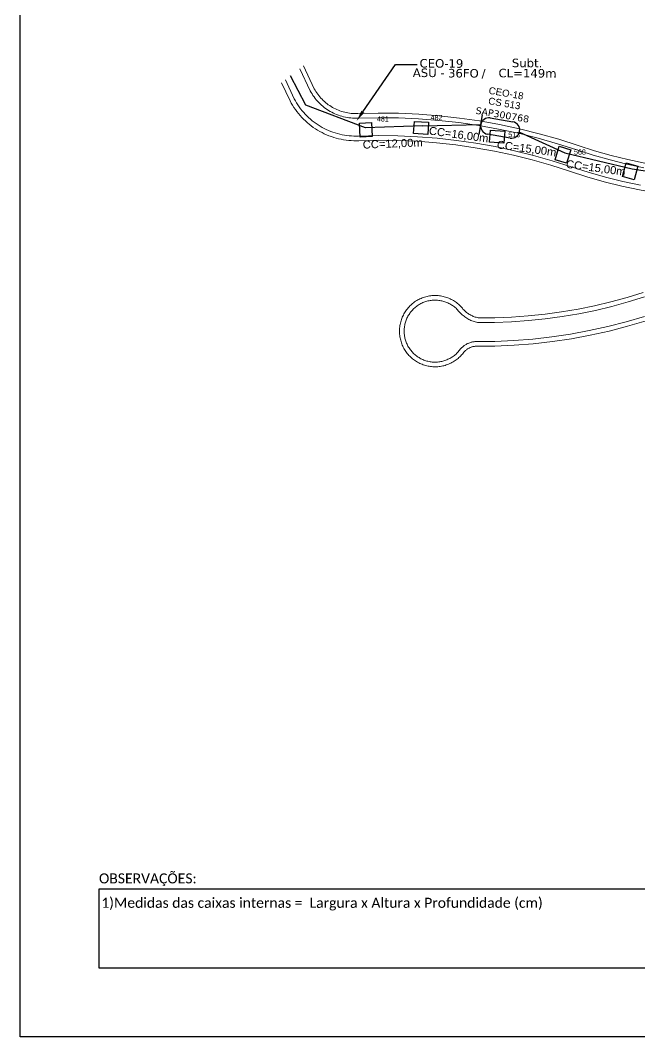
# Model space of a CAD drawing. Extents: x -4 to 1782, y 1 to 598.
# Drawn here: x -3.8 to 181.5, y 1.3 to 305.1 of the extents above; entities that cross this region are included whole.
import ezdxf
from ezdxf import colors
from ezdxf.entities.mleader import LeaderData, LeaderLine
from ezdxf.enums import TextEntityAlignment as Align
from ezdxf.math import Vec2, Vec3

# ---------------------------------------------------------------- set-up
doc = ezdxf.new("R2010")
doc.units = 0
for name, color, linetype in [('0 @ 1', 7, 'Continuous'), ('CD a instalar', 1, 'Continuous'), ('CEO', 1, 'Continuous'), ('label_cabos', 7, 'Continuous'), ('Legenda', 1, 'Continuous'), ('LEGENDAS_INFRAESTRUTURAS', 7, 'Continuous'), ('NOS_DE_INFRAESTRUTURA', 7, 'Continuous'), ('SEGMENTO', 10, 'Continuous')]:
    doc.layers.add(name, color=color, linetype=linetype)
doc.layers.add('EXTRA', color=50, linetype='Continuous', plot=False)
doc.layers.add('MUB_MEIOFIO', color=7, linetype='Continuous', lineweight=0)
doc.layers.add('MUB_QUADRAS', color=7, linetype='Continuous', lineweight=0)
doc.styles.add('ARIAL', font='arial.ttf')
doc.styles.add('FTTH', font='arial.ttf')
doc.styles.add('MtXpl_Calibri', font='calibri.ttf')
doc.styles.add('siredit', font='verdana.ttf')
doc.styles.add('WMF-Calibri0', font='calibri.ttf')

# ---------------------------------------------------------------- blocks, each defined once
blk = doc.blocks.new('LEGENDA DOS CABOS')
at = {"layer": 'EXTRA', "color": 0, "style": 'siredit'}
for tag, p in [('ID', (4.6, 0.97)), ('XX', (9.03, 0.97))]:
    blk.add_attdef(tag, text='', height=0.48, rotation=359.69, dxfattribs=at).set_placement(p, align=Align.MIDDLE_CENTER)
at = {"layer": 'Legenda', "color": 0, "style": 'siredit'}
for tag, p in [('TIPO_CABO', (1.31, 0)), ('CABO', (4.69, -0.05)), ('/', (6.81, -0.05)), ('METROS', (10.03, -0.05))]:
    blk.add_attdef(tag, text='', height=0.8, rotation=359.69, dxfattribs=at).set_placement(p, align=Align.MIDDLE_CENTER)

msp = doc.modelspace()

# ---------------------------------------------------------------- linework, layer by layer
at = {"color": 7}
msp.add_lwpolyline([(-3.83, 595.26), (837.17, 595.26), (837.17, 1.26), (-3.83, 1.26)], close=True, dxfattribs=at)
at = {"color": 0}
msp.add_lwpolyline([(19.73, 45.46), (297.98, 45.46), (297.98, 21.75), (19.73, 21.75)], close=True, dxfattribs=at)
at = {"layer": 'CD a instalar', "color": 7, "linetype": 'Continuous'}
for p, q in [((81.59, 279.77), (77.02, 288.48)), ((99.44, 272.96), (81.59, 279.77)), ((116.56, 273.57), (99.44, 272.96)), ((116.56, 273.57), (133.94, 273.92)), ((145.53, 271.68), (159.08, 265.45)), ((159.08, 265.45), (179.3, 260.71)), ((179.3, 260.71), (206.45, 256.52))]:
    msp.add_line(p, q, dxfattribs=at)
at = {"layer": 'CEO', "color": 7}
for p, q in [((136.78, 275.92), (143.58, 274.76)), ((142.75, 269.91), (135.95, 271.08))]:
    msp.add_line(p, q, dxfattribs=at)
msp.add_lwpolyline([(133.44, 270.99), (134.44, 276.84)], dxfattribs=at)
for centre, start, end in [((136.37, 273.5), 80.2846, 260.2846), ((143.17, 272.34), 260.2846, 80.2846)]:
    msp.add_arc(centre, 2.46, start, end, dxfattribs=at)
at = {"layer": 'MUB_MEIOFIO', "color": 4, "linetype": 'Continuous'}
for points in [[(182.78, 261.03), (177.69, 262.11), (172.64, 263.37), (167.63, 264.79), (162.68, 266.37), (156.92, 268.22), (151.1, 269.87), (145.23, 271.33), (139.31, 272.59), (133.36, 273.65), (127.38, 274.52), (121.36, 275.19), (115.33, 275.65), (109.29, 275.92), (103.25, 275.98), (97.2, 275.84), (96.66, 275.83), (96.11, 275.84), (95.57, 275.87), (95.03, 275.91), (94.49, 275.98), (93.96, 276.06), (93.43, 276.16), (92.9, 276.28), (92.37, 276.42), (91.85, 276.57), (91.34, 276.75), (90.83, 276.94), (90.33, 277.15), (89.84, 277.38), (89.36, 277.62), (88.88, 277.88), (88.41, 278.16), (87.96, 278.46), (87.51, 278.77), (87.08, 279.09), (86.66, 279.43), (86.25, 279.78), (85.85, 280.15), (85.46, 280.54), (85.09, 280.93), (84.74, 281.34), (84.39, 281.76), (84.07, 282.19), (83.75, 282.64), (83.46, 283.09), (83.18, 283.55), (82.91, 284.03), (79.81, 290.63)], [(75.48, 287.29), (78.14, 281.64), (78.48, 281.02), (78.84, 280.4), (79.22, 279.8), (79.63, 279.22), (80.05, 278.65), (80.5, 278.09), (80.96, 277.55), (81.44, 277.02), (81.93, 276.52), (82.45, 276.02), (82.98, 275.55), (83.53, 275.1), (84.09, 274.66), (84.66, 274.24), (85.25, 273.85), (85.86, 273.47), (86.47, 273.11), (87.1, 272.78), (87.74, 272.47), (88.39, 272.18), (89.05, 271.91), (89.72, 271.66), (90.39, 271.44), (91.07, 271.24), (91.76, 271.06), (92.46, 270.91), (93.16, 270.78), (93.86, 270.68), (94.57, 270.59), (95.28, 270.54), (95.99, 270.5), (96.7, 270.5), (97.41, 270.51), (103.28, 270.64), (109.15, 270.58), (115.01, 270.32), (120.86, 269.87), (126.7, 269.23), (132.51, 268.39), (138.29, 267.35), (144.03, 266.13), (149.73, 264.71), (155.37, 263.11), (160.96, 261.32), (166.09, 259.68), (171.27, 258.21), (176.49, 256.91), (181.75, 255.79)], [(182.95, 222.41), (178.1, 220.91), (173.2, 219.58), (168.26, 218.4), (163.28, 217.39), (158.27, 216.54), (153.24, 215.86), (148.19, 215.34), (143.12, 214.99), (138.05, 214.8), (132.97, 214.78), (132.64, 214.86), (132.3, 214.95), (131.97, 215.05), (131.65, 215.16), (131.33, 215.28), (131.01, 215.41), (130.7, 215.55), (130.39, 215.71), (130.09, 215.87), (129.79, 216.05), (129.5, 216.23), (129.22, 216.42), (128.94, 216.63), (128.67, 216.84), (128.41, 217.06), (128.16, 217.29), (127.91, 217.53), (127.67, 217.78), (127.44, 218.03), (127.22, 218.3), (127.01, 218.57), (126.78, 218.8), (126.55, 219.02), (126.31, 219.23), (126.06, 219.44), (125.8, 219.63), (125.54, 219.82), (125.27, 220), (125, 220.17), (124.72, 220.33), (124.43, 220.48), (124.14, 220.62), (123.85, 220.74), (123.55, 220.86), (123.24, 220.97), (122.93, 221.07), (122.62, 221.15), (122.31, 221.23), (121.99, 221.29), (121.68, 221.35), (121.36, 221.39), (121.04, 221.42), (120.71, 221.44), (120.39, 221.45), (120.07, 221.45), (119.75, 221.44), (119.43, 221.41), (119.11, 221.38), (118.79, 221.33), (118.47, 221.27), (118.15, 221.2), (117.84, 221.12), (117.53, 221.03), (117.23, 220.93), (116.92, 220.82), (116.63, 220.7), (116.33, 220.56), (116.04, 220.42), (115.76, 220.27), (115.48, 220.11), (115.21, 219.93), (114.94, 219.75), (114.68, 219.56), (114.43, 219.36), (114.18, 219.16), (113.94, 218.94), (113.71, 218.71), (113.49, 218.48), (113.28, 218.24), (113.07, 217.99), (112.87, 217.74), (112.68, 217.48), (112.5, 217.21), (112.33, 216.93), (112.17, 216.66), (112.02, 216.37), (111.88, 216.08), (111.75, 215.79), (111.63, 215.49), (111.52, 215.18), (111.42, 214.88), (111.33, 214.57), (111.26, 214.25), (111.19, 213.94), (111.14, 213.62), (111.09, 213.3), (111.06, 212.98), (111.04, 212.66), (111.03, 212.34), (111.03, 212.01), (111.04, 211.69), (111.06, 211.37), (111.09, 211.05), (111.14, 210.73), (111.19, 210.42), (111.26, 210.1), (111.34, 209.79), (111.43, 209.48), (111.53, 209.17), (111.64, 208.87), (111.76, 208.57), (111.89, 208.28), (112.03, 207.99), (112.18, 207.7), (112.34, 207.42), (112.51, 207.15), (112.69, 206.88), (112.88, 206.62), (113.08, 206.37), (113.28, 206.12), (113.5, 205.88), (113.72, 205.65), (113.95, 205.42), (114.19, 205.21), (114.44, 205), (114.69, 204.8), (114.95, 204.61), (115.22, 204.43), (115.49, 204.26), (115.77, 204.1), (116.05, 203.94), (116.34, 203.8), (116.63, 203.67), (116.93, 203.55), (117.23, 203.44), (117.54, 203.34), (117.85, 203.25), (118.16, 203.17), (118.48, 203.1), (118.79, 203.04), (119.11, 202.99), (119.43, 202.96), (119.75, 202.93), (120.07, 202.92), (120.4, 202.92), (120.72, 202.93), (121.04, 202.95), (121.36, 202.98), (121.68, 203.02), (122, 203.08), (122.31, 203.14), (122.63, 203.22), (122.94, 203.3), (123.24, 203.4), (123.55, 203.51), (123.85, 203.63), (124.14, 203.76), (124.43, 203.9), (124.72, 204.04), (125, 204.2), (125.27, 204.37), (125.54, 204.55), (125.8, 204.74), (126.06, 204.93), (126.31, 205.14), (126.55, 205.35), (126.78, 205.57), (127.01, 205.8), (127.23, 206.04), (127.43, 206.28), (127.64, 206.53), (127.83, 206.79), (127.98, 206.96), (128.14, 207.13), (128.3, 207.29), (128.47, 207.44), (128.65, 207.59), (128.83, 207.74), (129.01, 207.87), (129.2, 208), (129.39, 208.12), (129.59, 208.24), (129.79, 208.35), (130, 208.45), (130.21, 208.54), (130.42, 208.63), (130.64, 208.71), (130.85, 208.78), (131.07, 208.85), (131.3, 208.9), (131.52, 208.95), (131.75, 208.99), (131.97, 209.03), (132.2, 209.05), (132.43, 209.07), (138.13, 209.12), (143.83, 209.36), (149.51, 209.81), (155.18, 210.45), (160.81, 211.29), (166.42, 212.33), (171.99, 213.56), (177.51, 214.98), (182.98, 216.6)]]:
    msp.add_lwpolyline(points, dxfattribs=at)
at = {"layer": 'MUB_QUADRAS', "color": 4, "linetype": 'Continuous'}
for points in [[(183.04, 262.39), (178, 263.47), (172.99, 264.71), (168.03, 266.12), (163.12, 267.69), (157.32, 269.55), (151.46, 271.21), (145.54, 272.68), (139.58, 273.95), (133.58, 275.03), (127.55, 275.9), (121.49, 276.57), (115.42, 277.04), (109.33, 277.31), (103.24, 277.37), (97.14, 277.23), (96.65, 277.22), (96.16, 277.23), (95.67, 277.25), (95.18, 277.29), (94.69, 277.35), (94.2, 277.43), (93.72, 277.52), (93.24, 277.63), (92.76, 277.75), (92.29, 277.89), (91.82, 278.05), (91.36, 278.23), (90.91, 278.42), (90.46, 278.62), (90.02, 278.85), (89.59, 279.08), (89.16, 279.33), (88.75, 279.6), (88.34, 279.88), (87.95, 280.18), (87.56, 280.48), (87.19, 280.8), (86.83, 281.14), (86.48, 281.49), (86.14, 281.84), (85.82, 282.21), (85.5, 282.6), (85.21, 282.99), (84.92, 283.39), (84.65, 283.8), (84.39, 284.22), (84.15, 284.65), (80.93, 291.49)], [(74.35, 286.42), (76.89, 281.02), (77.26, 280.35), (77.64, 279.7), (78.05, 279.06), (78.48, 278.43), (78.93, 277.82), (79.41, 277.23), (79.9, 276.65), (80.41, 276.09), (80.94, 275.54), (81.49, 275.02), (82.06, 274.51), (82.64, 274.03), (83.24, 273.56), (83.85, 273.11), (84.48, 272.69), (85.13, 272.29), (85.79, 271.91), (86.46, 271.55), (87.14, 271.21), (87.83, 270.9), (88.53, 270.62), (89.25, 270.35), (89.97, 270.11), (90.7, 269.9), (91.43, 269.71), (92.17, 269.55), (92.92, 269.41), (93.67, 269.3), (94.43, 269.21), (95.19, 269.15), (95.94, 269.12), (96.7, 269.11), (97.46, 269.12), (103.29, 269.25), (109.11, 269.19), (114.93, 268.94), (120.73, 268.49), (126.52, 267.85), (132.29, 267.01), (138.02, 265.99), (143.72, 264.77), (149.37, 263.37), (154.97, 261.78), (160.52, 260), (165.69, 258.35), (170.91, 256.87), (176.18, 255.56), (181.48, 254.43), (186.83, 253.47)], [(182.56, 223.74), (177.76, 222.26), (172.91, 220.94), (168.03, 219.77), (163.11, 218.77), (158.15, 217.93), (153.18, 217.25), (148.18, 216.73), (143.17, 216.38), (138.15, 216.19), (133.13, 216.17), (132.84, 216.24), (132.56, 216.32), (132.28, 216.41), (132.01, 216.51), (131.73, 216.61), (131.46, 216.73), (131.2, 216.86), (130.94, 216.99), (130.68, 217.13), (130.43, 217.29), (130.18, 217.45), (129.94, 217.61), (129.71, 217.79), (129.48, 217.97), (129.26, 218.17), (129.04, 218.37), (128.84, 218.57), (128.63, 218.79), (128.44, 219.01), (128.25, 219.23), (128.07, 219.46), (127.82, 219.73), (127.55, 219.99), (127.27, 220.24), (126.99, 220.48), (126.69, 220.71), (126.39, 220.92), (126.08, 221.13), (125.77, 221.33), (125.44, 221.51), (125.12, 221.69), (124.78, 221.85), (124.44, 222), (124.1, 222.14), (123.75, 222.27), (123.39, 222.38), (123.04, 222.48), (122.67, 222.57), (122.31, 222.65), (121.94, 222.71), (121.58, 222.76), (121.21, 222.8), (120.83, 222.83), (120.46, 222.84), (120.09, 222.84), (119.72, 222.83), (119.35, 222.8), (118.98, 222.76), (118.61, 222.71), (118.24, 222.64), (117.88, 222.57), (117.52, 222.48), (117.16, 222.37), (116.81, 222.26), (116.46, 222.13), (116.11, 221.99), (115.77, 221.84), (115.44, 221.67), (115.11, 221.5), (114.79, 221.31), (114.47, 221.12), (114.17, 220.91), (113.87, 220.69), (113.57, 220.46), (113.29, 220.22), (113.01, 219.97), (112.75, 219.71), (112.49, 219.44), (112.24, 219.17), (112, 218.88), (111.77, 218.59), (111.55, 218.29), (111.35, 217.98), (111.15, 217.66), (110.96, 217.34), (110.79, 217.01), (110.63, 216.68), (110.48, 216.34), (110.34, 215.99), (110.21, 215.64), (110.1, 215.29), (109.99, 214.93), (109.9, 214.57), (109.83, 214.21), (109.76, 213.84), (109.71, 213.47), (109.67, 213.1), (109.65, 212.73), (109.64, 212.36), (109.64, 211.99), (109.65, 211.62), (109.67, 211.25), (109.71, 210.89), (109.77, 210.52), (109.83, 210.16), (109.91, 209.79), (109.99, 209.44), (110.1, 209.08), (110.21, 208.73), (110.34, 208.38), (110.47, 208.04), (110.62, 207.7), (110.78, 207.37), (110.96, 207.04), (111.14, 206.72), (111.34, 206.41), (111.54, 206.1), (111.76, 205.8), (111.98, 205.51), (112.22, 205.23), (112.47, 204.95), (112.72, 204.68), (112.99, 204.43), (113.26, 204.18), (113.54, 203.94), (113.83, 203.71), (114.13, 203.49), (114.43, 203.28), (114.75, 203.09), (115.06, 202.9), (115.39, 202.72), (115.72, 202.56), (116.06, 202.41), (116.4, 202.27), (116.74, 202.14), (117.1, 202.02), (117.45, 201.91), (117.81, 201.82), (118.17, 201.74), (118.53, 201.68), (118.9, 201.62), (119.26, 201.58), (119.63, 201.55), (120, 201.53), (120.37, 201.53), (120.74, 201.54), (121.11, 201.56), (121.48, 201.59), (121.84, 201.64), (122.21, 201.7), (122.57, 201.78), (122.93, 201.86), (123.28, 201.96), (123.64, 202.07), (123.99, 202.19), (124.33, 202.32), (124.67, 202.47), (125, 202.63), (125.33, 202.8), (125.65, 202.98), (125.97, 203.17), (126.28, 203.37), (126.58, 203.58), (126.88, 203.81), (127.16, 204.04), (127.44, 204.28), (127.71, 204.54), (127.97, 204.8), (128.22, 205.07), (128.46, 205.35), (128.7, 205.63), (128.92, 205.93), (129.04, 206.06), (129.16, 206.19), (129.29, 206.31), (129.42, 206.43), (129.55, 206.54), (129.69, 206.65), (129.84, 206.75), (129.98, 206.85), (130.13, 206.94), (130.28, 207.03), (130.44, 207.12), (130.6, 207.19), (130.76, 207.27), (130.92, 207.33), (131.09, 207.4), (131.25, 207.45), (131.42, 207.5), (131.59, 207.55), (131.77, 207.58), (131.94, 207.62), (132.12, 207.64), (132.29, 207.66), (132.47, 207.68), (138.21, 207.73), (143.95, 207.98), (149.68, 208.43), (155.39, 209.08), (161.07, 209.92), (166.72, 210.97), (172.33, 212.21), (177.9, 213.65), (183.41, 215.28)]]:
    msp.add_lwpolyline(points, dxfattribs=at)
at = {"layer": 'NOS_DE_INFRAESTRUTURA', "color": 5}
for p, q in [((97.67, 274.41), (101.29, 274.55)), ((97.84, 270.19), (97.67, 274.41)), ((101.29, 274.55), (101.46, 270.34)), ((113.86, 271.29), (114.09, 274.9)), ((114.09, 274.9), (118.31, 274.63)), ((118.31, 274.63), (118.07, 271.02)), ((118.07, 271.02), (113.86, 271.29)), ((136.61, 268.7), (136.9, 272.3)), ((136.9, 272.3), (141.11, 271.95)), ((141.11, 271.95), (140.81, 268.35)), ((101.46, 270.34), (97.84, 270.19)), ((140.81, 268.35), (136.61, 268.7)), ((156.2, 263.43), (157.41, 267.47)), ((157.41, 267.47), (160.88, 266.43)), ((160.88, 266.43), (159.66, 262.39)), ((159.66, 262.39), (156.2, 263.43)), ((176.35, 258.44), (177.49, 262.51)), ((177.49, 262.51), (180.97, 261.53)), ((180.97, 261.53), (179.83, 257.46)), ((179.83, 257.46), (176.35, 258.44))]:
    msp.add_line(p, q, dxfattribs=at)

# ---------------------------------------------------------------- block references
at = {"layer": 'label_cabos', "color": 0, "lineweight": 0}
ref = msp.add_blockref('LEGENDA DOS CABOS', (111.4, 288.09), dxfattribs=dict(at, xscale=2.544935301482502, yscale=2.544935301482502, zscale=2.544935301482502))
ref.add_attrib('ID', 'CEO-19', dxfattribs={"color": 0, "height": 2.545, "rotation": 359.69, "style": 'siredit'}).set_placement((122.19, 292.24), align=Align.MIDDLE_CENTER)
ref.add_attrib('CABO', '   36FO', dxfattribs={"color": 0, "height": 2.545, "rotation": 359.69, "style": 'siredit'}).set_placement((127.09, 289.3), align=Align.MIDDLE_CENTER)
ref.add_attrib('METROS', 'CL=149m', dxfattribs={"color": 0, "height": 2.545, "rotation": 359.69, "style": 'siredit'}).set_placement((147.95, 289.3), align=Align.MIDDLE_CENTER)
ref.add_attrib('XX', 'Subt.', dxfattribs={"color": 0, "height": 2.545, "rotation": 359.69, "style": 'siredit'}).set_placement((147.82, 292.35), align=Align.MIDDLE_CENTER)
ref.add_attrib('/', '/', dxfattribs={"color": 0, "height": 2.54, "rotation": 359.69, "style": 'siredit'}).set_placement((134.8, 289.3), align=Align.MIDDLE_CENTER)
ref.add_attrib('TIPO_CABO', 'ASU -', dxfattribs={"color": 0, "height": 2.545, "rotation": 359.69, "style": 'siredit'}).set_placement((118.38, 289.42), align=Align.MIDDLE_CENTER)

# ---------------------------------------------------------------- texts
for s, style, p in [('OBSERVAÇÕES:', 'WMF-Calibri0', (19.71, 47.08)), ('1)Medidas das caixas internas =  Largura x Altura x Profundidade (cm)', 'MtXpl_Calibri', (20.4, 39.78))]:
    msp.add_text(s, height=3, dxfattribs=dict(style=style)).set_placement(p)
at = {"layer": '0 @ 1', "color": 3, "linetype": 'Continuous', "char_height": 2.3924, "attachment_point": 1, "style": 'FTTH'}
for s, insert, rotation in [('\\pt7.17713;CC=16,00m', (118.65, 273.37), 352.2758), ('\\pt7.17713;CC=12,00m', (98.6, 269.13), 2.2146), ('\\pt7.17713;CC=15,00m', (138.96, 269.21), 352.2758), ('\\pt7.17713;CC=15,00m', (159.67, 263.41), 352.2758)]:
    msp.add_mtext_dynamic_manual_height_columns(s, width=3.3497, gutter_width=0.00005, heights=[1.55], dxfattribs=dict(at, insert=insert, rotation=rotation))
at = {"layer": 'CEO', "color": 7, "linetype": 'Continuous'}
for s, height, style, p in [('CEO-18', 2.083, 'ARIAL', (141.55, 283.32)), ('CS 513', 2.083, 'ARIAL', (141.03, 280.28)), ('SAP300768', 2.054, 'siredit', (140.44, 276.86))]:
    msp.add_text(s, height=height, rotation=350.2846, dxfattribs=dict(at, style=style)).set_placement(p, align=Align.MIDDLE_CENTER)
at = {"layer": 'LEGENDAS_INFRAESTRUTURAS', "color": 5}
for s, rotation, p in [('482', 359.2897, (118.93, 275.31)), ('481', 359.2898, (102.86, 274.89)), ('513', 359.2897, (142.18, 270.21)), ('568', 359.2896, (161.84, 264.99))]:
    msp.add_text(s, height=1.547, rotation=rotation, dxfattribs=at).set_placement(p)

# ---------------------------------------------------------------- leaders
at = {"layer": 'SEGMENTO', "color": 7, "lineweight": 0, "ltscale": 2}
ml = msp.add_multileader_mtext('Standard', dxfattribs=at)
ml.set_content('', color=7)
ml.set_leader_properties()
ml.build(insert=Vec2(0, 0))
ml.multileader.update_dxf_attribs({"text_right_attachment_type": 6, "dogleg_length": 0.943, "arrow_head_size": 3.24})
ctx = ml.context
ctx.base_point, ctx.char_height, ctx.arrow_head_size, ctx.landing_gap_size, ctx.plane_origin = Vec3(114.91, 291.94), 3.24, 3.24, 1.62, Vec3(10562826.67, -175128997.31)
ctx.right_attachment = 6
notes = []
notes.append((ctx, [(0, (1, 1, 0), (108.42, 291.94), (1, 0), 6.49, [(0, [(96.84, 275.1)], 0, [])])]))
ctx.mtext.insert = Vec3(116.53, 293.56)
for ctx, leaders in notes:
    for number, flags, end, landing, length, lines in leaders:
        leader = LeaderData()
        leader.index, (leader.has_last_leader_line, leader.has_dogleg_vector, leader.attachment_direction) = number, flags
        leader.last_leader_point, leader.dogleg_vector, leader.dogleg_length = Vec3(end), Vec3(landing), length
        for number, points, colour, breaks in lines:
            line = LeaderLine()
            line.index, line.vertices, line.color, line.breaks = number, Vec3.list(points), colors.encode_raw_color(colour), breaks
            leader.lines.append(line)
        ctx.leaders.append(leader)

doc.saveas('drawing.dxf')
